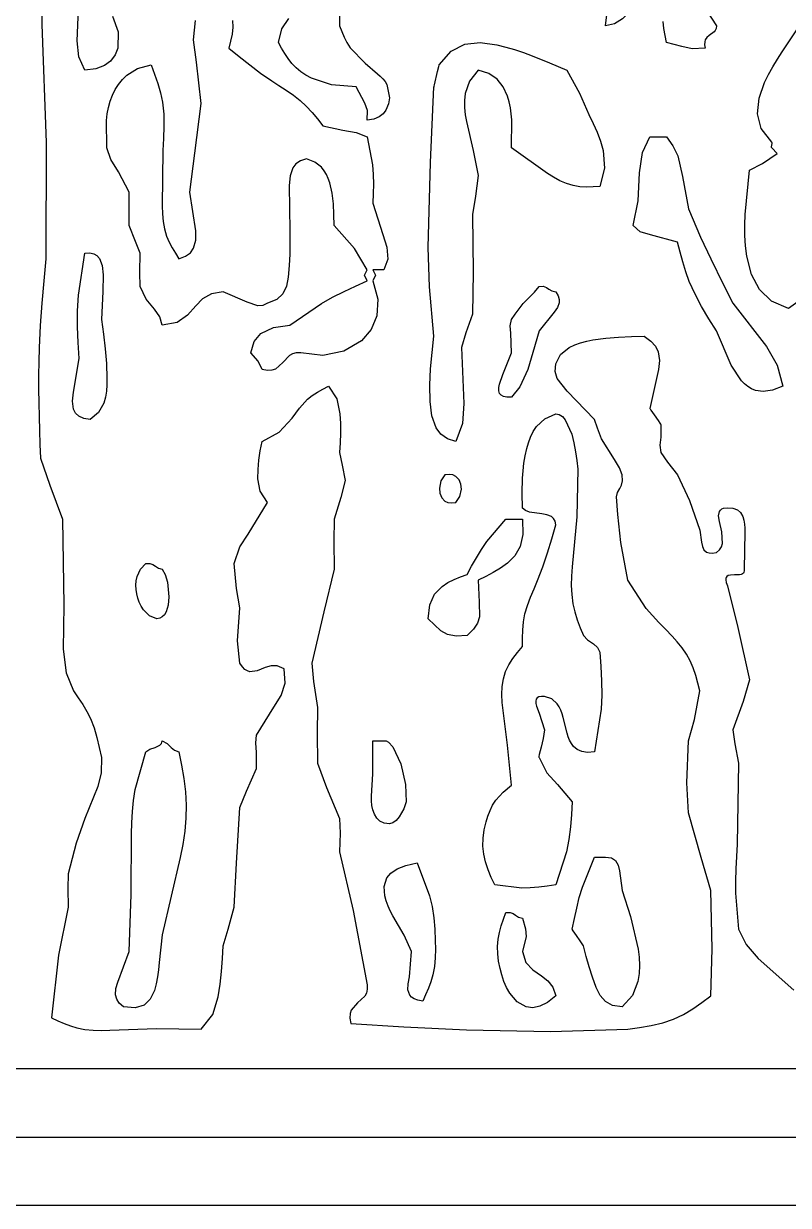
# Model space of a CAD drawing. Extents: x -1323 to 1705, y -706 to 926.
# Drawn here: x 343.37 to 365.81, y -57.65 to -22.98 of the extents above; entities that cross this region are included whole.
import ezdxf

# ---------------------------------------------------------------- set-up
doc = ezdxf.new("R2010")
doc.units = 0
doc.layers.add('CAMADA_1', color=7, linetype='CONTINUOUS')

msp = doc.modelspace()

# ---------------------------------------------------------------- linework, layer by layer
at = {"layer": 'CAMADA_1'}
for points in [[(255.8112, -5.6467), (385.8113, -5.6467), (385.8113, -57.6467), (255.8112, -57.6467), (255.8112, -5.6467)], [(383.8113, -55.6467), (383.8113, -7.6467), (257.8113, -7.6467), (257.8113, -55.6467), (383.8113, -55.6467)], [(381.8113, -53.6467), (259.8113, -53.6467), (259.8113, -9.6467), (381.8113, -9.6467), (381.8113, -53.6467)], [(361.2609, -18.9869), (361.3632, -19.3019), (361.4573, -19.618), (361.5351, -19.936), (361.5883, -20.2572), (361.6104, -20.5464), (361.6131, -20.838), (361.6028, -21.1313), (361.586, -21.4254), (361.4887, -21.862), (361.2813, -22.3929), (361.2113, -22.5171), (361.1323, -22.6357), (361.0429, -22.7462), (360.9418, -22.8464), (360.7155, -22.9905), (360.4481, -23.0509), (360.5665, -22.0872), (360.6898, -21.3256), (360.9357, -20.125), (360.7465, -19.4949), (360.6106, -18.9869), (361.2609, -18.9869)], [(357.6845, -26.6274), (357.6976, -25.8015), (357.6841, -25.6259), (357.6607, -25.4513), (357.6253, -25.2791), (357.5757, -25.1107), (357.447, -24.8329), (357.2643, -24.6093), (357.0206, -24.4465), (356.7091, -24.3515), (356.4551, -24.667), (356.3326, -25.0336), (356.3105, -25.2399), (356.3113, -25.4471), (356.3305, -25.6539), (356.364, -25.8589), (356.5681, -26.7026), (356.7091, -27.4402), (356.6351, -28.0439), (356.5467, -28.578), (356.5667, -30.2744), (356.5467, -31.504), (356.3497, -32.0567), (356.2216, -32.4795), (356.2893, -34.1273), (356.2545, -34.7118), (356.0589, -35.243), (355.8071, -35.1596), (355.615, -35.0218), (355.4756, -34.8365), (355.3494, -34.4843), (355.3014, -34.0633), (355.2951, -33.586), (355.3173, -33.1088), (355.3583, -32.6316), (355.4088, -32.1545), (355.282, -30.7026), (355.2461, -29.5533), (355.3077, -27.0588), (355.4088, -24.8393), (355.4085, -24.844), (355.4094, -24.8447), (355.4104, -24.8423), (355.412, -24.8369), (355.4163, -24.8213), (355.4272, -24.7769), (355.5172, -24.3896), (355.5539, -24.2429), (355.5652, -24.2041), (355.5713, -24.189), (355.9168, -23.7923), (356.3202, -23.5867), (356.7698, -23.5363), (357.2544, -23.6052), (357.5199, -23.6701), (357.782, -23.7464), (358.0411, -23.8324), (358.2979, -23.9265), (358.8059, -24.1325), (359.3101, -24.3515), (359.6808, -25.0187), (359.9603, -25.6521), (360.085, -25.9093), (360.2017, -26.1693), (360.3024, -26.4348), (360.3792, -26.7088), (360.4212, -27.2237), (360.2857, -27.7653), (360.0857, -27.7746), (359.8871, -27.7771), (359.6914, -27.7663), (359.5, -27.7354), (359.3019, -27.6753), (359.1098, -27.5915), (358.9231, -27.4906), (358.7412, -27.3795), (357.6845, -26.6274)], [(365.65, -33.6174), (365.3424, -33.7362), (365.075, -33.7739), (364.8436, -33.7411), (364.7285, -33.6948), (364.6212, -33.6306), (364.5224, -33.5522), (364.4333, -33.4631), (364.1373, -32.9996), (363.6993, -31.9918), (363.479, -31.6388), (363.2674, -31.2821), (363.0733, -30.9182), (362.9053, -30.5433), (362.8031, -30.262), (362.7149, -29.9748), (362.6358, -29.6838), (362.5614, -29.3909), (361.7679, -29.183), (361.4688, -29.0887), (361.2609, -28.9033), (361.4037, -28.1812), (361.4485, -27.3612), (361.5308, -26.764), (361.7485, -26.3021), (362.2363, -26.3021), (362.4213, -26.5725), (362.5694, -26.8578), (362.7078, -27.4641), (362.8866, -28.4155), (363.2322, -29.246), (363.5369, -29.8786), (363.8947, -30.6248), (364.1869, -31.1789), (365.1663, -32.4532), (365.4883, -32.9975), (365.65, -33.6174)], [(345.33, -34.5929), (345.1387, -34.5639), (344.9975, -34.5008), (344.9006, -34.4079), (344.8416, -34.2893), (344.8109, -34.0615), (344.8348, -33.7971), (345.0049, -32.8045), (344.9781, -32.3382), (344.9597, -31.8726), (344.9582, -31.408), (344.982, -30.9452), (345.1674, -29.7161), (345.3142, -29.7088), (345.4331, -29.7341), (345.5271, -29.7888), (345.5987, -29.8694), (345.6817, -30.0802), (345.7118, -30.3494), (345.6941, -30.8378), (345.6552, -31.6667), (345.7159, -32.0957), (345.7688, -32.5257), (345.8063, -32.9575), (345.8207, -33.392), (345.8172, -33.5763), (345.8032, -33.7598), (345.7738, -33.9407), (345.7239, -34.1177), (345.5724, -34.3941), (345.33, -34.5929)], [(358.4973, -30.6914), (358.6215, -30.6885), (358.7115, -30.7199), (358.7842, -30.7686), (358.8709, -30.825), (358.9851, -30.8539), (359.0539, -30.968), (359.0857, -31.0743), (359.0855, -31.1741), (359.0365, -31.3145), (358.9446, -31.4475), (358.4973, -31.9918), (358.3182, -32.6254), (358.1723, -33.1296), (357.9385, -33.636), (357.6845, -33.9424), (357.5533, -33.9419), (357.4537, -33.9215), (357.3828, -33.8833), (357.3374, -33.8291), (357.3132, -33.752), (357.3131, -33.6601), (357.3326, -33.556), (357.4325, -33.2785), (357.6845, -32.6422), (357.6659, -32.0637), (357.6541, -31.844), (357.6845, -31.6667), (357.7967, -31.5045), (357.9126, -31.3457), (358.0361, -31.1937), (358.1709, -31.052), (358.3656, -30.8652), (358.4973, -30.6914)], [(358.9851, -37.6813), (358.9691, -37.5754), (358.9261, -37.4965), (358.8605, -37.4402), (358.73, -37.3879), (358.5743, -37.3607), (358.2139, -37.3114), (358.0969, -37.2674), (358.0097, -37.1936), (358.0046, -36.7536), (358.0142, -36.3153), (358.029, -36.0972), (358.0529, -35.8802), (358.0878, -35.6644), (358.1355, -35.4501), (358.1851, -35.2783), (358.2475, -35.111), (358.3261, -34.9517), (358.424, -34.8039), (358.6647, -34.5772), (358.9851, -34.4301), (359.09, -34.4508), (359.1835, -34.5105), (359.2658, -34.6036), (359.455, -35.03), (359.5183, -35.2842), (359.566, -35.5403), (359.6033, -35.7977), (359.6354, -36.0557), (359.6065, -37.4518), (359.4674, -38.9162), (359.4494, -39.1893), (359.4432, -39.4623), (359.4546, -39.7332), (359.4898, -40.0002), (359.5455, -40.2375), (359.6194, -40.4712), (359.7056, -40.7025), (359.7979, -40.9326), (359.9217, -41.0536), (360.0905, -41.1731), (360.211, -41.2829), (360.2857, -41.4203), (360.3128, -41.8398), (360.3323, -42.2587), (360.3364, -42.6766), (360.3175, -43.0929), (360.1229, -44.3465), (359.9168, -44.3596), (359.7495, -44.3338), (359.6159, -44.2743), (359.5112, -44.1861), (359.4458, -44.1006), (359.3938, -44.0055), (359.3523, -43.904), (359.3186, -43.7995), (359.2034, -43.3357), (359.173, -43.2288), (359.1358, -43.124), (359.0889, -43.0239), (359.0291, -42.9309), (358.8774, -42.793), (358.66, -42.7209), (358.5655, -42.7199), (358.4949, -42.734), (358.4459, -42.7614), (358.416, -42.801), (358.4022, -42.8579), (358.4057, -42.9261), (358.4235, -43.0035), (358.5011, -43.2116), (358.66, -43.696), (358.6214, -43.9569), (358.5574, -44.2071), (358.5052, -44.418), (358.4957, -44.4796), (358.4955, -44.4965), (358.4973, -44.5088), (358.7306, -44.9579), (359.0425, -45.2982), (359.4728, -45.8094), (359.4482, -46.1796), (359.416, -46.5481), (359.3684, -46.9133), (359.298, -47.2734), (358.9851, -48.2477), (358.7363, -48.2845), (358.4875, -48.3159), (358.2388, -48.3363), (357.9904, -48.3405), (357.1969, -48.2477), (357.0955, -48.025), (357.0023, -47.8007), (356.9255, -47.5732), (356.8733, -47.3409), (356.8521, -47.1077), (356.859, -46.8711), (356.8907, -46.634), (356.9437, -46.3991), (356.9953, -46.2288), (357.0588, -46.0641), (357.1365, -45.9078), (357.2304, -45.7627), (357.4423, -45.5306), (357.6845, -45.3216), (357.569, -44.1505), (357.4161, -42.8964), (357.4093, -42.6629), (357.4193, -42.4306), (357.4527, -42.2041), (357.5161, -41.9882), (357.6096, -41.793), (357.7287, -41.6086), (357.8649, -41.4313), (358.0097, -41.2576), (358.0118, -41.014), (358.0204, -40.7718), (358.0422, -40.5327), (358.0836, -40.298), (358.1556, -40.049), (358.2486, -39.8047), (358.3523, -39.5626), (358.4566, -39.3203), (358.6114, -38.9168), (358.7467, -38.508), (358.8691, -38.0955), (358.9851, -37.6813)], [(355.7339, -36.2185), (355.6198, -36.3934), (355.575, -36.6124), (355.5886, -36.7586), (355.6408, -36.8882), (355.7344, -36.9865), (355.8215, -37.0275), (355.9294, -37.0439), (356.0589, -37.0313), (356.1729, -36.8563), (356.2178, -36.6374), (356.2042, -36.4911), (356.1521, -36.3616), (356.0584, -36.2633), (355.9712, -36.2223), (355.8634, -36.2059), (355.7339, -36.2185)], [(357.522, -37.519), (358.0097, -37.519), (358.0262, -37.9678), (357.9455, -38.3195), (357.7867, -38.593), (357.5685, -38.8073), (357.3679, -38.9531), (357.155, -39.081), (356.9341, -39.1969), (356.7091, -39.3069), (356.7447, -39.9582), (356.7465, -40.3862), (356.6926, -40.5667), (356.5777, -40.7423), (356.3842, -40.9326), (356.0629, -40.9503), (355.8109, -40.8988), (355.611, -40.7953), (355.2461, -40.4448), (355.2913, -40.0347), (355.4346, -39.723), (355.6571, -39.4903), (355.8232, -39.3794), (356.0028, -39.2895), (356.1913, -39.2136), (356.3842, -39.1446), (356.5195, -38.8958), (356.6587, -38.6499), (356.8058, -38.4095), (356.9647, -38.1776), (357.522, -37.519)], [(347.2809, -40.4448), (347.0655, -40.3496), (346.8937, -40.1813), (346.8235, -40.0728), (346.7671, -39.9568), (346.724, -39.8352), (346.6937, -39.7096), (346.6761, -39.582), (346.6716, -39.4536), (346.6813, -39.3255), (346.7059, -39.199), (346.7995, -38.9822), (346.9556, -38.8192), (347.0798, -38.8164), (347.1698, -38.8479), (347.2425, -38.8967), (347.3293, -38.9531), (347.4434, -38.9819), (347.5273, -39.1399), (347.5926, -39.3708), (347.6352, -39.8003), (347.6145, -40.0377), (347.553, -40.2402), (347.5049, -40.3209), (347.4441, -40.3839), (347.3697, -40.4262), (347.2809, -40.4448)], [(347.4434, -44.0214), (347.5903, -44.1019), (347.7042, -44.2155), (347.8016, -44.297), (347.9309, -44.3465), (348.0073, -44.7359), (348.0748, -45.1255), (348.1244, -45.5157), (348.1471, -45.9067), (348.1371, -46.2909), (348.0998, -46.6753), (348.0422, -47.0589), (347.9713, -47.441), (347.4434, -49.711), (347.3528, -50.5274), (347.332, -50.7359), (347.3062, -50.9434), (347.2682, -51.148), (347.211, -51.3477), (347.0887, -51.5966), (346.9068, -51.7727), (346.6505, -51.8554), (346.3053, -51.824), (346.1817, -51.7109), (346.1051, -51.595), (346.069, -51.4759), (346.0762, -51.2902), (346.1371, -51.0953), (346.468, -50.1984), (346.5305, -48.5234), (346.5419, -46.7512), (346.5509, -46.4229), (346.5688, -46.0952), (346.6004, -45.7694), (346.6503, -45.4468), (346.9556, -44.3465), (347.0812, -44.2688), (347.2327, -44.2172), (347.3677, -44.1488), (347.4156, -44.0952), (347.4434, -44.0214)], [(354.596, -45.8094), (354.5263, -46.0176), (354.3911, -46.2504), (354.3028, -46.3534), (354.2073, -46.4274), (354.1082, -46.4598), (353.9514, -46.4339), (353.8275, -46.3748), (353.7332, -46.2862), (353.6649, -46.1715), (353.6202, -46.0452), (353.5944, -45.9129), (353.5829, -45.7771), (353.5814, -45.6404), (353.6221, -44.9853), (353.6206, -44.0214), (353.9458, -44.0214), (354.0131, -44.0239), (354.0802, -44.056), (354.211, -44.1964), (354.4388, -44.6908), (354.5826, -45.2975), (354.596, -45.8094)], [(359.4728, -49.5483), (359.5352, -49.2369), (359.6022, -48.927), (359.6787, -48.62), (359.7691, -48.3175), (360.1229, -47.435), (360.4481, -47.435), (360.6266, -47.4503), (360.7439, -47.5336), (360.8148, -47.6681), (360.8541, -47.8374), (360.9357, -48.4105), (361.1818, -49.1748), (361.4073, -50.133), (361.435, -50.3704), (361.4456, -50.6091), (361.4345, -50.8473), (361.397, -51.0834), (361.2362, -51.4925), (360.9357, -51.824), (360.6546, -51.7869), (360.4449, -51.6711), (360.291, -51.4893), (360.1767, -51.2542), (360.0647, -50.9554), (359.9675, -50.6517), (359.8802, -50.3447), (359.7979, -50.0361), (359.7068, -49.8884), (359.5953, -49.728), (359.5019, -49.5946), (359.479, -49.5601), (359.4741, -49.5517), (359.4728, -49.5483)], [(354.9211, -47.5977), (355.2857, -48.5625), (355.358, -48.8838), (355.4059, -49.2111), (355.4349, -49.5427), (355.4502, -49.8771), (355.4546, -50.1335), (355.4483, -50.3886), (355.4252, -50.6406), (355.3794, -50.8877), (355.3222, -51.0852), (355.2507, -51.2792), (355.1695, -51.471), (355.0836, -51.6617), (354.9454, -51.6308), (354.8379, -51.5893), (354.7578, -51.5377), (354.7019, -51.4766), (354.6502, -51.3279), (354.657, -51.1476), (354.6967, -50.9401), (354.7585, -50.1984), (354.5361, -49.725), (354.206, -49.1523), (354.1321, -49.011), (354.066, -48.8661), (354.011, -48.7171), (353.9702, -48.5637), (353.9508, -48.2895), (354.0306, -48.0427), (354.1515, -47.8985), (354.3352, -47.7742), (354.5892, -47.6729), (354.9211, -47.5977)], [(358.9851, -51.4989), (358.7492, -51.6941), (358.5252, -51.8082), (358.3148, -51.8488), (358.1194, -51.8234), (357.858, -51.6774), (357.6395, -51.4244), (357.5422, -51.255), (357.4635, -51.0758), (357.4008, -50.8891), (357.3517, -50.6974), (357.3115, -50.4842), (357.2874, -50.2695), (357.2821, -50.055), (357.2984, -49.8427), (357.3351, -49.6441), (357.3883, -49.4482), (357.4524, -49.2539), (357.522, -49.0606), (357.6462, -49.0578), (357.7363, -49.0892), (357.809, -49.1379), (357.8956, -49.1943), (358.0097, -49.2233), (358.0981, -49.5365), (358.1177, -49.756), (358.0097, -50.1984), (358.1122, -50.5208), (358.3183, -50.7396), (358.5681, -50.9147), (358.7558, -51.0607), (358.9046, -51.2457), (358.9851, -51.4989)]]:
    msp.add_lwpolyline(points, close=True, dxfattribs=at)
for points in [[(345.9836, -22.7632), (346.1467, -23.2276), (346.1428, -23.7012), (346.0609, -23.8973), (345.9219, -24.0819), (345.7434, -24.2134), (345.4962, -24.3077), (345.1674, -24.3515), (344.9937, -23.9622), (344.9487, -23.4886), (345.0049, -22.0756)], [(343.9002, -22.3197), (343.91, -23.0045), (344.0372, -26.469), (344.0297, -29.8786), (343.9679, -30.5314), (343.9109, -31.1844), (343.8634, -31.8377), (343.8304, -32.4914), (343.8189, -32.8958), (343.8139, -33.3004), (343.8143, -33.7052), (343.8193, -34.1101), (343.828, -34.5152), (343.8395, -34.9203), (343.8528, -35.3255), (343.867, -35.7307), (344.1451, -36.5227), (344.5171, -37.519), (344.5547, -40.0431), (344.5348, -41.3344), (344.6207, -42.0216), (344.8425, -42.5582), (344.978, -42.7549), (345.1086, -42.9538), (345.2294, -43.1569), (345.3353, -43.3665), (345.4424, -43.6403), (345.5263, -43.9242), (345.5946, -44.2148), (345.6552, -44.5088), (345.6494, -44.963), (345.5521, -45.3639), (345.1674, -46.2971), (344.9174, -47.0274), (344.6797, -47.9227), (344.6691, -48.3481), (344.6797, -48.8982), (344.3964, -50.312), (344.1922, -52.1494), (344.3756, -52.2343), (344.5602, -52.3143), (344.7471, -52.3848), (344.9377, -52.4408), (345.1745, -52.485), (345.4162, -52.5072), (345.6606, -52.5134), (345.9057, -52.5099), (347.2765, -52.4591), (348.5812, -52.4745), (348.9236, -52.0463), (349.0828, -51.532), (349.1417, -51.1574), (349.1819, -50.7833), (349.2098, -50.4096), (349.2315, -50.0361), (349.3763, -49.5482), (349.5565, -48.8982), (349.6194, -47.6125), (349.7192, -45.9721), (349.9186, -45.4983), (350.2068, -44.8342), (350.2095, -44.3612), (350.1849, -44.0819), (350.2068, -43.8587), (350.7179, -43.0317), (350.9317, -42.6953), (351.0529, -42.3295), (351.0196, -41.9081), (350.8181, -41.8213), (350.6345, -41.8181), (350.4653, -41.8662), (350.2314, -41.9638), (350.0111, -41.9952), (349.9389, -41.972), (349.8664, -41.9254), (349.7933, -41.8511), (349.7192, -41.7454), (349.6516, -41.091), (349.7192, -40.1198), (349.6158, -39.5488), (349.5565, -38.8192), (349.7197, -38.3347), (349.9667, -37.9552), (350.5321, -37.0313), (350.3192, -36.696), (350.2513, -36.3361), (350.2518, -36.0598), (350.2771, -35.786), (350.3191, -35.5141), (350.3694, -35.243), (350.8761, -34.963), (351.2523, -34.5524), (351.4668, -34.2634), (351.7037, -34.0023), (351.844, -33.8908), (351.9962, -33.7923), (352.1561, -33.7027), (352.3201, -33.6174), (352.5677, -33.9926), (352.6569, -34.4268), (352.6714, -34.7143), (352.6709, -34.9999), (352.6606, -35.2842), (352.6452, -35.568), (352.7248, -35.9305), (352.8077, -36.3808), (352.6827, -36.8881), (352.4827, -37.519), (352.4734, -38.1597), (352.4827, -38.9819), (352.1875, -40.2359), (351.8324, -41.7454), (351.8782, -42.282), (351.9949, -43.0459), (351.9856, -43.7995), (351.9949, -44.6715), (352.2628, -45.3926), (352.6452, -46.2971), (352.6643, -46.7337), (352.6452, -47.2726), (353.0476, -49.001), (353.4579, -51.1739), (353.4582, -51.3096), (353.4316, -51.4184), (353.3839, -51.5063), (353.1734, -51.7021), (352.9831, -51.9182), (352.9514, -52.0219), (352.9452, -52.1512), (352.9704, -52.3118), (354.5308, -52.4123), (356.3711, -52.498), (358.8363, -52.5453), (361.0984, -52.4745), (361.4465, -52.4298), (361.7902, -52.3743), (362.125, -52.297), (362.4466, -52.1872), (362.7327, -52.0484), (363.0072, -51.8811), (363.274, -51.6947), (363.5369, -51.4989), (363.5804, -50.1174), (363.5369, -48.4105), (363.2543, -47.4394), (362.8866, -46.1344), (362.8352, -45.2486), (362.8866, -44.0214), (363.061, -43.3975), (363.2115, -42.5582), (363.1555, -42.3295), (363.0935, -42.1036), (363.0197, -41.8832), (362.9281, -41.6711), (362.8194, -41.4772), (362.6928, -41.2925), (362.5526, -41.116), (362.4028, -40.9468), (362.2098, -40.7451), (362.0148, -40.547), (361.8241, -40.3466), (361.6441, -40.138), (361.0984, -39.3069), (360.8968, -38.2063), (360.8105, -37.3831), (360.7732, -36.8686), (360.7995, -36.7361), (360.863, -36.6221), (360.9182, -36.5183), (360.9501, -36.3896), (360.9357, -36.2185), (360.856, -36.017), (360.7155, -35.7655), (360.3341, -35.1652), (360.2119, -34.8494), (360.1229, -34.5929), (359.3227, -33.7652), (359.0293, -33.3923), (358.9677, -33.19), (358.9851, -32.9673), (359.1297, -32.6896), (359.377, -32.4876), (359.5435, -32.4059), (359.7172, -32.3434), (359.896, -32.2962), (360.0775, -32.2601), (360.4526, -32.208), (360.8295, -32.1779), (361.2075, -32.1625), (361.586, -32.1545), (361.7808, -32.2973), (361.9138, -32.4491), (361.9938, -32.6089), (362.0333, -32.8618), (362.0018, -33.1279), (361.7487, -34.2686), (361.7499, -34.2713), (361.755, -34.2803), (361.7795, -34.3171), (361.8784, -34.4578), (361.9927, -34.6218), (362.043, -34.6981), (362.0621, -34.7299), (362.0699, -34.745), (362.0738, -34.7552), (362.0675, -35.1146), (362.0442, -35.3525), (362.0738, -35.568), (362.2656, -35.8474), (362.5614, -36.2185), (362.9111, -36.9688), (363.2115, -37.844), (363.2663, -38.1978), (363.2908, -38.3159), (363.3359, -38.4156), (363.412, -38.4859), (363.4852, -38.511), (363.58, -38.5148), (363.6993, -38.4942), (363.7932, -38.4189), (363.853, -38.3298), (363.8846, -38.2296), (363.8631, -37.8907), (363.7901, -37.591), (363.7654, -37.4243), (363.7884, -37.292), (363.8165, -37.252), (363.8578, -37.2203), (363.9138, -37.1978), (364.0292, -37.183), (364.1869, -37.1936), (364.3152, -37.2414), (364.4088, -37.3241), (364.4723, -37.4368), (364.5067, -37.5487), (364.5248, -37.6651), (364.5317, -37.7844), (364.5327, -37.9047), (364.5121, -38.9819), (364.5157, -39.0312), (364.509, -39.0702), (364.4932, -39.1001), (364.4694, -39.1222), (364.4281, -39.1412), (364.3778, -39.1512), (364.2283, -39.1553), (364.112, -39.1598), (364.0497, -39.1742), (364.0031, -39.2045), (363.9868, -39.2288), (363.9773, -39.26), (363.9754, -39.2988), (363.9889, -39.3733), (364.0244, -39.4696), (364.3313, -40.6986), (364.6747, -42.2331), (364.485, -42.864), (364.1869, -43.696), (364.2395, -44.1136), (364.3496, -44.6715), (364.3146, -47.0565), (364.2927, -47.416), (364.2713, -47.7755), (364.2573, -48.1347), (364.2578, -48.4936), (364.3496, -49.5483), (364.5708, -49.9949), (364.9287, -50.4082), (365.9753, -51.3366)], [(352.6387, -22.7003), (352.6452, -23.0509), (352.7103, -23.2182), (352.78, -23.3825), (352.859, -23.5407), (352.9521, -23.6897), (353.393, -24.1402), (353.7619, -24.4539), (353.8404, -24.5265), (353.9142, -24.6031), (353.9791, -24.685), (354.0304, -24.7736), (354.1082, -25.1643), (354.0768, -25.3388), (354.0013, -25.5211), (353.9201, -25.6276), (353.8064, -25.7172), (353.6543, -25.7821), (353.4579, -25.8146), (353.4596, -25.5269), (353.3873, -25.3131), (353.133, -24.8393), (352.4064, -24.779), (351.8167, -24.5818), (351.6589, -24.4941), (351.5097, -24.3927), (351.3715, -24.2781), (351.2466, -24.1505), (351.135, -24.0088), (351.0355, -23.8575), (350.9442, -23.6997), (350.857, -23.5387), (350.955, -23.136), (351.1572, -22.8374)], [(363.4273, -22.6313), (363.6993, -23.0509), (363.6903, -23.1231), (363.6663, -23.1805), (363.631, -23.2265), (363.4916, -23.3309), (363.4244, -23.3857), (363.3747, -23.4579), (363.357, -23.5215), (363.3557, -23.6015), (363.3741, -23.7012), (362.9914, -23.72), (362.6896, -23.6575), (362.2363, -23.5387), (362.1934, -23.3311), (362.1571, -23.1237), (362.1343, -22.9164)], [(349.5079, -22.8869), (349.5125, -23.091), (349.4888, -23.2946), (349.4461, -23.498), (349.394, -23.7012), (349.701, -23.9505), (350.011, -24.1959), (350.3274, -24.4336), (350.6531, -24.6596), (350.8673, -24.7978), (351.0814, -24.9357), (351.29, -25.0796), (351.488, -25.2357), (351.6689, -25.4055), (351.8383, -25.5887), (351.9999, -25.7807), (352.1576, -25.9771), (352.7413, -26.1087), (353.1329, -26.1721), (353.4579, -26.3021), (353.6138, -27.129), (353.6344, -27.4082), (353.6388, -27.6889), (353.6324, -27.9707), (353.6206, -28.253), (353.9175, -29.1687), (354.0344, -29.54), (354.0629, -29.888), (353.9458, -30.2036), (353.6206, -30.2036), (353.7019, -30.3662), (353.6206, -30.5289), (353.7656, -31.0699), (353.7402, -31.5497), (353.5713, -31.9595), (353.2853, -32.2903), (352.7686, -32.5926), (352.1548, -32.717), (351.5073, -32.6422), (351.3717, -32.642), (351.2628, -32.6686), (351.175, -32.7161), (350.9792, -32.9267), (350.763, -33.1169), (350.6593, -33.1486), (350.5299, -33.1548), (350.3694, -33.1296), (350.2526, -32.8888), (350.0443, -32.6422), (350.1425, -32.3112), (350.338, -32.0775), (350.7062, -31.8996), (351.1821, -31.8294), (352.1162, -31.1898), (352.4416, -31.0074), (352.7756, -30.8397), (353.1153, -30.6818), (353.4579, -30.5289), (353.4579, -30.5289), (353.3769, -30.3662), (353.4579, -30.2036), (353.0791, -29.5812), (352.4827, -28.9033), (352.4801, -28.5854), (352.4656, -28.2693), (352.4276, -27.9569), (352.3542, -27.6499), (352.3114, -27.5278), (352.2588, -27.4097), (352.1942, -27.2987), (352.1155, -27.1976), (351.9229, -27.0449), (351.6699, -26.9524), (351.4952, -27.0064), (351.3644, -27.0962), (351.2717, -27.2178), (351.1909, -27.4508), (351.1631, -27.7322), (351.1821, -29.0658), (351.1864, -29.4045), (351.1845, -29.7429), (351.1704, -30.0804), (351.1378, -30.4169), (351.0848, -30.6836), (350.9785, -30.9051), (350.8004, -31.073), (350.5321, -31.1789), (350.3973, -31.2525), (350.2504, -31.2629), (349.9289, -31.1555), (349.2315, -30.8539), (348.8835, -30.9113), (348.6276, -31.0606), (348.4246, -31.263), (348.1816, -31.5359), (347.8812, -31.7514), (347.4434, -31.8294), (347.3726, -31.5817), (347.2131, -31.3607), (346.9708, -31.0657), (346.7931, -30.6914), (346.7881, -30.2799), (346.7931, -29.7161), (346.6543, -29.3746), (346.468, -28.9033), (346.4673, -28.4473), (346.468, -27.9277), (346.1585, -27.3316), (345.9368, -26.9674), (345.8177, -26.6274), (345.8086, -25.8236), (345.8302, -25.6331), (345.8656, -25.4445), (345.9165, -25.2594), (345.9844, -25.0794), (346.0643, -24.9175), (346.1604, -24.7647), (346.2728, -24.6242), (346.4018, -24.4995), (346.719, -24.304), (347.1182, -24.189), (347.2176, -24.4615), (347.3102, -24.7352), (347.389, -25.0111), (347.4473, -25.2904), (347.4846, -25.6403), (347.4917, -25.9946), (347.48, -26.3511), (347.461, -26.7072), (347.4375, -28.3328), (347.4484, -28.5602), (347.4696, -28.7861), (347.5075, -29.0075), (347.5688, -29.2211), (347.6411, -29.3921), (347.729, -29.5574), (347.8274, -29.719), (347.9309, -29.8786), (348.1282, -29.8062), (348.2694, -29.7022), (348.3619, -29.5713), (348.426, -29.3343), (348.4234, -29.0621), (348.2561, -27.9277), (348.4009, -26.7839), (348.5812, -25.3268), (348.4507, -24.113), (348.3558, -23.4563), (348.4186, -22.8884)], [(366.094, -31.14), (365.8126, -31.3417), (365.3202, -31.1275), (364.9656, -30.7857), (364.7298, -30.3382), (364.594, -29.8066), (364.5555, -29.5016), (364.5373, -29.1947), (364.5358, -28.8868), (364.5472, -28.579), (364.6747, -27.2777), (365.0547, -27.0855), (365.4875, -26.7899), (365.325, -26.6274), (365.3201, -26.6147), (365.3193, -26.5977), (365.3269, -26.5438), (365.3333, -26.4963), (365.3329, -26.4833), (365.3302, -26.4726), (365.325, -26.4649), (365.018, -26.0634), (364.9069, -25.6275), (364.9521, -25.1708), (365.114, -24.7069), (365.2275, -24.4749), (365.3539, -24.2497), (365.4893, -24.0292), (365.6298, -23.8119), (366.1378, -23.0509)]]:
    msp.add_lwpolyline(points, dxfattribs=at)

doc.saveas('drawing.dxf')
